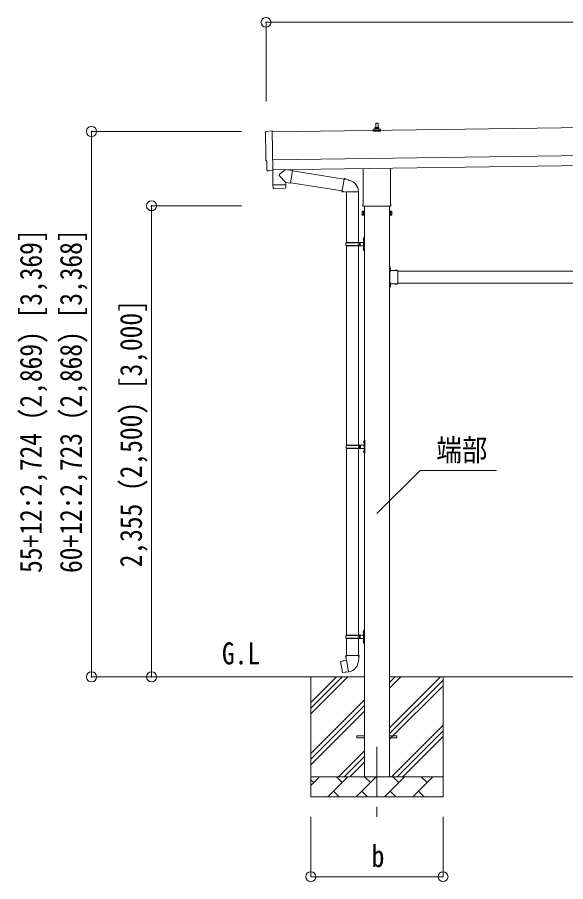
# Model space of a CAD drawing. Units: millimetres, scale not verified. Extents: x -88263 to 14131, y -29850 to 9646.
# Drawn here: x 1289 to 4028, y -813 to 3508 of the extents above; entities that cross this region are included whole.
import ezdxf
from ezdxf.enums import TextEntityAlignment as Align

# ---------------------------------------------------------------- set-up
doc = ezdxf.new("R2010")
doc.units = ezdxf.units.MM
doc.header["$LTSCALE"] = 50
doc.header["$PDMODE"] = 32
doc.header["$PDSIZE"] = 50
doc.linetypes.add('CHAIN1', pattern=[8, 5, -1, 1, -1])
doc.linetypes.add('USER8', pattern=[4, 3, -1])
for name, color, linetype, lineweight in [('0-2_建具', 4, 'Continuous', 9), ('0-4_設備', 7, 'Continuous', 9), ('0-6_手摺', 5, 'Continuous', 5), ('0-7_ハッチ', 6, 'Continuous', 9), ('0-9_敷地', 7, 'Continuous', 9)]:
    doc.layers.add(name, color=color, linetype=linetype, lineweight=lineweight)
doc.styles.add('ＭＳ ゴシック', font='')
doc.styles.get('ＭＳ ゴシック').set_extended_font_data('MS Gothic')

msp = doc.modelspace()

# ---------------------------------------------------------------- linework, layer by layer
at = {"layer": '0-2_建具'}
for p, q in [((7927.81, 3011.16), (2562.86, 2934.52)), ((3067.33, 2939.33), (3067.33, 2947.04)), ((3103.83, 2939.33), (3067.33, 2939.33)), ((3067.71, 2947.83), (3103.45, 2947.83)), ((3068.09, 2948.02), (3074.82, 2949.65)), ((3075.2, 2949.83), (3095.96, 2949.83)), ((3075.58, 2950.62), (3075.58, 2954.83)), ((3076.58, 2954.83), (3094.58, 2954.83)), ((3079.58, 2954.83), (3080.31, 2978.36)), ((3081.31, 2979.33), (3089.85, 2979.33)), ((3090.85, 2978.36), (3091.58, 2954.83)), ((3095.58, 2950.62), (3095.58, 2954.83)), ((3103.07, 2948.02), (3096.34, 2949.65)), ((3103.83, 2939.33), (3103.83, 2947.04)), ((2564.86, 2794.53), (7929.81, 2871.17)), ((2565.57, 2744.54), (7930.53, 2821.18)), ((2546, 2740.49), (2539.07, 2740.75)), ((2565.61, 2741.77), (2565.63, 2740.77)), ((3017.28, 2575.34), (3017.28, 2750.99)), ((3153.88, 2752.94), (3153.88, 2575.34)), ((3015.58, 2566.57), (3015.58, 2572.07)), ((3153.52, 2563.07), (3017.64, 2563.07)), ((3023.08, 2563.07), (3023.08, -289.43)), ((3148.08, -289.43), (3148.08, 2563.07)), ((3155.58, 2572.07), (3155.58, 2566.57)), ((3011.58, 2537.07), (3012.34, 2538.38)), ((3011.58, 2537.07), (3011.58, 2520.07)), ((3011.58, 2520.07), (3012.34, 2518.76)), ((3018.58, 2533.48), (3012.34, 2533.48)), ((3018.58, 2523.66), (3012.34, 2523.66)), ((3018.58, 2518.76), (3012.34, 2518.76)), ((3021.08, 2519.37), (3018.58, 2519.37)), ((3150.08, 2519.37), (3152.58, 2519.37)), ((3152.58, 2533.48), (3158.82, 2533.48)), ((3152.58, 2523.66), (3158.82, 2523.66)), ((3152.58, 2518.76), (3158.82, 2518.76)), ((3159.58, 2537.07), (3158.82, 2538.38)), ((3159.58, 2520.07), (3158.82, 2518.76)), ((3159.58, 2537.07), (3159.58, 2520.07)), ((3150.08, 2261.57), (3148.08, 2261.57)), ((3148.08, 2261.57), (3148.08, 2241.57)), ((3148.08, 2254.57), (3150.08, 2254.57)), ((3148.08, 2248.57), (3150.08, 2248.57)), ((3150.08, 2261.57), (3150.08, 2241.57)), ((3150.59, 2257.47), (3150.08, 2257.47)), ((3150.08, 2257.47), (3150.08, 2245.67)), ((3154.08, 2238.57), (3148.58, 2238.57)), ((3148.58, 2238.57), (3148.58, 2178.57)), ((3190.08, 2241.57), (3150.08, 2241.57)), ((3150.08, 2237.57), (3150.08, 2179.57)), ((3186.98, 2241.57), (3175.18, 2241.57)), ((3186.98, 2242.08), (3186.98, 2241.57)), ((3190.08, 2241.57), (3190.08, 2175.57)), ((3190.08, 2238.57), (4417.08, 2238.57)), ((3148.08, 2175.57), (3148.08, 2155.57)), ((3148.08, 2168.57), (3150.08, 2168.57)), ((3148.08, 2162.57), (3150.08, 2162.57)), ((3154.08, 2178.57), (3148.58, 2178.57)), ((3150.08, 2177.57), (3154.08, 2177.57)), ((3150.08, 2175.57), (3150.08, 2155.57)), ((3190.08, 2175.57), (3150.08, 2175.57)), ((3150.59, 2171.47), (3150.08, 2171.47)), ((3150.08, 2171.47), (3150.08, 2159.67)), ((3186.98, 2175.57), (3175.18, 2175.57)), ((3186.98, 2175.06), (3186.98, 2175.57)), ((3190.08, 2178.57), (4417.08, 2178.57)), ((3150.08, 2155.57), (3148.08, 2155.57)), ((2985.58, -84.93), (3023.08, -84.93)), ((2985.58, -93.93), (2985.58, -84.93)), ((3148.08, -84.93), (3185.58, -84.93)), ((3185.58, -93.93), (3185.58, -84.93)), ((2985.58, -93.93), (3023.08, -93.93)), ((3148.08, -93.93), (3185.58, -93.93))]:
    msp.add_line(p, q, dxfattribs=at)
at = {"layer": '0-2_建具', "color": 7, "linetype": 'CHAIN1'}
msp.add_line((3085.58, -139.43), (3085.58, -488.43), dxfattribs=at)
at = {"layer": '0-2_建具'}
for points in [[(2531.24, 2937.5), (2562.79, 2939.6), (2565.61, 2741.77)], [(2536.19, 2743.7), (2535.52, 2790.73), (2534.92, 2790.72)], [(2546.74, 2740.77), (2547.39, 2741.41), (2565.63, 2740.77)], [(3018.58, 2518.76), (3018.58, 2538.38), (3012.34, 2538.38)], [(3018.58, 2519.37), (3018.58, 2537.77), (3021.08, 2537.77)], [(3152.58, 2519.37), (3152.58, 2537.77), (3150.08, 2537.77)], [(3152.58, 2518.76), (3152.58, 2538.38), (3158.82, 2538.38)], [(3150.59, 2257.47), (3150.59, 2245.67), (3150.08, 2245.67)], [(3150.08, 2237.57), (3154.08, 2237.57), (3154.08, 2239.57), (3150.08, 2239.57)], [(3186.98, 2242.08), (3175.18, 2242.08), (3175.18, 2241.57)], [(3150.08, 2179.57), (3154.08, 2179.57), (3154.08, 2177.57)], [(3150.59, 2171.47), (3150.59, 2159.67), (3150.08, 2159.67)], [(3186.98, 2175.06), (3175.18, 2175.06), (3175.18, 2175.57)]]:
    msp.add_lwpolyline(points, dxfattribs=at)
for points in [[(3021.08, 2518.07), (3021.08, 2539.07), (3023.08, 2539.07), (3023.08, 2518.07)], [(3150.08, 2518.07), (3150.08, 2539.07), (3148.08, 2539.07), (3148.08, 2518.07)]]:
    msp.add_lwpolyline(points, close=True, dxfattribs=at)
at = {"layer": '0-2_建具', "linetype": 'USER8'}
for points in [[(3152.69, 2254.07), (3149.91, 2252.72), (3149.3, 2251.57)], [(3152.69, 2249.07), (3149.91, 2250.43), (3149.3, 2251.57)], [(3178.58, 2244.18), (3179.94, 2241.4), (3181.08, 2240.79)], [(3183.58, 2244.18), (3182.23, 2241.4), (3181.08, 2240.79)], [(3152.69, 2168.07), (3149.91, 2166.72), (3149.3, 2165.57)], [(3152.69, 2163.07), (3149.91, 2164.43), (3149.3, 2165.57)], [(3178.58, 2172.96), (3179.94, 2175.74), (3181.08, 2176.35)], [(3183.58, 2172.96), (3182.23, 2175.74), (3181.08, 2176.35)]]:
    msp.add_lwpolyline(points, dxfattribs=at)
at = {"layer": '0-2_建具'}
for centre, radius, start, end in [((3068.33, 2947.04), 1, 103.62699, 180), ((3074.58, 2950.62), 1, 283.62699, 0), ((3079.67, 2954.2), 4.13, 90, 171.17633), ((3076.58, 2953.83), 1, 90, 180), ((3081.31, 2978.33), 1, 90, 178.60509), ((3088.91, 2954.83), 4.83, 133.60282, 180), ((3082.25, 2954.83), 4.83, 0, 46.39718), ((3089.85, 2978.33), 1, 1.39491, 90), ((3091.5, 2954.2), 4.13, 8.82367, 90), ((3094.58, 2953.83), 1, 0, 90), ((3096.58, 2950.62), 1, 180, 256.37301), ((3102.83, 2947.04), 1, 0, 76.37301), ((3019.58, 2572.07), 4, 125.09963, 180), ((3019.58, 2566.57), 4, 180, 194.47751), ((3019.58, 2566.57), 4, 194.47751, 241.04498), ((3151.58, 2566.57), 4, 298.95502, 345.52249), ((3151.58, 2572.07), 4, 0, 54.90037), ((3151.58, 2566.57), 4, 345.52249, 0), ((3027.82, 2528.57), 16.24, 162.41205, 197.58795), ((3015.93, 2535.93), 4.34, 145.61575, 214.38425), ((3015.93, 2521.21), 4.34, 145.61575, 214.38425), ((3143.34, 2528.57), 16.24, 342.41205, 17.58795), ((3155.24, 2535.93), 4.34, 325.61575, 34.38425), ((3155.24, 2521.21), 4.34, 325.61575, 34.38425), ((3144.85, 2251.57), 8.23, 314.2189, 45.7811), ((3150.08, 2241.57), 2, 180, 270), ((3181.08, 2236.34), 8.23, 44.2189, 135.7811), ((3150.08, 2175.57), 2, 90, 180), ((3144.85, 2165.57), 8.23, 314.2189, 45.7811), ((3181.08, 2180.8), 8.23, 224.2189, 315.7811)]:
    msp.add_arc(centre, radius, start, end, dxfattribs=at)
for centre, major_axis, ratio, start_param, end_param in [((2531.44, 2934.51), (-3, -0.04), 0.99863, 4.7647489, 6.2979817), ((-2232.93, 2796.01), (4762.89, 68.04), 0.99863, 6.2686928, 6.2979817), ((2534.86, 2795.12), (-4.41, -0.06), 0.99863, 6.2686928, 7.8539816), ((2539.2, 2743.75), (-2.15, -2.1), 0.9974, 5.5252311, 7.0411395), ((2546.04, 2741.49), (-0.717, -0.7), 0.9974, 0.7579542, 1.5707963)]:
    msp.add_ellipse(centre, major_axis=major_axis, ratio=ratio, start_param=start_param, end_param=end_param, dxfattribs=at)
at = {"layer": '0-4_設備'}
for p, q in [((3023.08, 210.57), (2259.87, 210.57)), ((2755.58, 210.57), (2755.58, -389.43)), ((2755.58, 25.52), (2940.63, 210.57)), ((2755.58, 53.8), (2912.35, 210.57)), ((2755.58, 82.09), (2884.06, 210.57)), ((4423.08, 210.57), (3148.08, 210.57)), ((3148.08, -44.53), (3403.18, 210.57)), ((3148.08, 153.46), (3205.19, 210.57)), ((3148.08, 181.75), (3176.91, 210.57)), ((3148.08, -72.81), (3415.58, 194.69)), ((3415.58, 210.57), (3415.58, -389.43)), ((3148.08, -101.1), (3415.58, 166.4)), ((2755.58, -172.47), (3023.08, 95.03)), ((2755.58, -200.75), (3023.08, 66.75)), ((2755.58, -229.04), (3023.08, 38.46)), ((3157.74, -289.43), (3415.58, -31.59)), ((3186.02, -289.43), (3415.58, -59.87)), ((3214.31, -289.43), (3415.58, -88.16)), ((2893.18, -289.43), (3023.08, -159.53)), ((2921.46, -289.43), (3023.08, -187.81)), ((2949.75, -289.43), (3023.08, -216.1)), ((2755.58, -289.43), (3415.58, -289.43)), ((2755.58, -332.32), (2798.47, -289.43)), ((2839.89, -389.43), (2939.89, -289.43)), ((2911.34, -317.98), (2882.79, -289.43)), ((2981.32, -389.43), (3081.32, -289.43)), ((3052.76, -317.98), (3024.21, -289.43)), ((3122.74, -389.43), (3222.74, -289.43)), ((3194.18, -317.98), (3165.63, -289.43)), ((3264.16, -389.43), (3364.16, -289.43)), ((3335.61, -317.98), (3307.05, -289.43)), ((3412.3, -289.43), (3415.58, -286.15)), ((2769.92, -317.98), (2755.58, -303.64)), ((2868.45, -360.88), (2897, -389.43)), ((3009.87, -360.88), (3038.42, -389.43)), ((3151.29, -360.88), (3179.84, -389.43)), ((3292.71, -360.88), (3321.27, -389.43)), ((3415.58, -389.43), (2755.58, -389.43))]:
    msp.add_line(p, q, dxfattribs=at)
at = {"layer": '0-6_手摺', "color": 6, "lineweight": 9}
for p, q in [((2531.58, 3482.8), (2531.58, 3086.94)), ((2531.58, 3482.8), (9241.58, 3482.8)), ((1659.87, 2936.93), (2409.87, 2936.93)), ((1659.87, 2936.93), (1659.87, 210.57)), ((1959.87, 2565.57), (1959.87, 210.57)), ((1959.87, 2565.57), (2409.87, 2565.57)), ((1659.87, 210.57), (2259.87, 210.57)), ((1959.87, 210.57), (2259.87, 210.57)), ((2755.58, -788.43), (2755.58, -488.43))]:
    msp.add_line(p, q, dxfattribs=at)
msp.add_lwpolyline([(2755.58, -788.43), (3415.58, -788.43), (3415.58, -488.43)], dxfattribs=at)
at = {"layer": '0-6_手摺', "color": 6}
for p in [(2531.58, 3482.8), (1659.87, 2936.93), (1959.87, 2565.57), (1659.87, 210.57), (1959.87, 210.57), (2755.58, -788.43), (3415.58, -788.43)]:
    msp.add_point(p, dxfattribs=at)
at = {"layer": '0-7_ハッチ'}
for p, q in [((3301.59, 1243.02), (3085.58, 1027.01)), ((3682.9, 1243.02), (3301.59, 1243.02))]:
    msp.add_line(p, q, dxfattribs=at)
at = {"layer": '0-9_敷地'}
for p, q in [((2627.02, 2745.41), (2599.37, 2722.9)), ((2664.64, 2741.41), (2638.8, 2745.58)), ((2664.64, 2741.41), (2654.48, 2678.52)), ((2664.35, 2739.58), (2921.83, 2698.58)), ((2630.07, 2682.47), (2599.2, 2715.57)), ((2630.07, 2682.47), (2654.48, 2678.52)), ((2630.07, 2682.47), (2630.24, 2670.45)), ((2654.77, 2680.35), (2911.41, 2639.49)), ((2922.03, 2699.72), (2916.5, 2668.36)), ((2922.03, 2699.72), (2923.17, 2701.71)), ((2923.17, 2701.71), (2926.74, 2701.08)), ((2926.74, 2701.08), (2927.15, 2698.73)), ((2941.67, 2695.91), (2943.35, 2694.28)), ((2943.35, 2694.28), (2945.47, 2693.83)), ((2566.26, 2668.54), (2566.67, 2655.49)), ((2627.25, 2653.41), (2569.72, 2652.59)), ((2570.74, 2669.6), (2570.78, 2668.6)), ((2625.74, 2670.39), (2625.74, 2669.39)), ((2910.97, 2636.99), (2916.5, 2668.36)), ((2910.97, 2636.99), (2911.37, 2634.74)), ((2910.97, 2636.99), (2916.12, 2636.18)), ((2914.93, 2634.11), (2916.12, 2636.18)), ((2916.12, 2636.18), (2930.73, 2633.86)), ((2911.37, 2634.74), (2914.93, 2634.11)), ((2930.73, 2633.86), (2932.93, 2634.85)), ((2993.23, 2634.45), (2932.05, 2634.45)), ((2933.08, 2634.45), (2933.08, 2382.56)), ((2993.08, 2634.45), (2993.08, 2382.56)), ((2930.08, 2380.56), (2980.41, 2380.56)), ((2931.08, 2382.56), (3017.08, 2382.56)), ((2931.08, 2382.56), (2931.08, 2380.56)), ((2990.08, 2382.56), (2990.08, 2378.06)), ((2990.08, 2378.06), (2992.08, 2378.06)), ((2992.08, 2378.06), (2992.08, 2373.56)), ((2998.08, 2382.56), (2998.08, 2373.56)), ((2998.08, 2378.06), (3001.08, 2378.06)), ((3001.08, 2378.06), (3001.08, 2373.56)), ((3016.78, 2399.71), (3018.82, 2398.71)), ((3018.05, 2401.71), (3018.68, 2401.71)), ((3018.05, 2401.71), (3018.05, 2393.41)), ((3018.05, 2393.41), (3018.68, 2393.41)), ((3018.68, 2401.71), (3018.68, 2393.41)), ((3018.68, 2401.71), (3019.08, 2401.31)), ((3018.68, 2393.41), (3019.08, 2393.81)), ((3018.82, 2398.71), (3019.43, 2397.56)), ((3019.08, 2405.56), (3022.08, 2407.06)), ((3019.08, 2405.56), (3019.08, 2373.56)), ((3019.08, 2401.31), (3019.08, 2393.81)), ((3022.08, 2407.06), (3022.08, 2373.56)), ((3022.08, 2407.06), (3023.08, 2407.06)), ((3023.08, 2407.06), (3023.08, 2373.56)), ((2930.08, 2366.56), (2980.41, 2366.56)), ((2931.08, 2364.56), (2931.08, 2366.56)), ((2931.08, 2364.56), (3017.08, 2364.56)), ((2933.08, 2364.56), (2933.08, 1369.57)), ((2990.08, 2364.56), (2990.08, 2369.06)), ((2990.08, 2369.06), (2992.08, 2369.06)), ((2992.08, 2369.06), (2992.08, 2373.56)), ((2993.08, 2364.56), (2993.08, 1369.57)), ((2998.08, 2364.56), (2998.08, 2373.56)), ((2998.08, 2369.06), (3001.08, 2369.06)), ((3001.08, 2369.06), (3001.08, 2373.56)), ((3016.78, 2351.71), (3018.82, 2350.71)), ((3018.05, 2353.71), (3018.68, 2353.71)), ((3018.05, 2353.71), (3018.05, 2345.41)), ((3018.05, 2345.41), (3018.68, 2345.41)), ((3018.68, 2353.71), (3018.68, 2345.41)), ((3018.68, 2353.71), (3019.08, 2353.31)), ((3018.68, 2345.41), (3019.08, 2345.81)), ((3018.82, 2350.71), (3019.43, 2349.56)), ((3019.08, 2341.56), (3019.08, 2373.56)), ((3019.08, 2353.31), (3019.08, 2345.81)), ((3019.08, 2341.56), (3022.08, 2340.06)), ((3022.08, 2340.06), (3022.08, 2373.56)), ((3022.08, 2340.06), (3023.08, 2340.06)), ((3023.08, 2340.06), (3023.08, 2373.56)), ((3019.28, 1386.72), (3021.32, 1385.72)), ((3020.55, 1388.72), (3021.18, 1388.72)), ((3020.55, 1388.72), (3020.55, 1380.42)), ((3021.18, 1388.72), (3021.18, 1380.42)), ((3021.18, 1388.72), (3021.58, 1388.32)), ((3021.32, 1385.72), (3021.93, 1384.57)), ((3021.58, 1392.57), (3024.58, 1394.07)), ((3021.58, 1392.57), (3021.58, 1360.57)), ((3021.58, 1388.32), (3021.58, 1380.82)), ((3024.58, 1394.07), (3024.58, 1360.57)), ((3024.58, 1394.07), (3025.58, 1394.07)), ((3025.58, 1394.07), (3025.58, 1360.57)), ((2932.58, 1367.57), (2982.91, 1367.57)), ((2932.58, 1353.57), (2982.91, 1353.57)), ((2933.08, 1351.58), (2933.08, 419.57)), ((2933.58, 1369.57), (3019.58, 1369.57)), ((2933.58, 1369.57), (2933.58, 1367.57)), ((2933.58, 1351.57), (2933.58, 1353.57)), ((2933.58, 1351.57), (3019.58, 1351.57)), ((2992.58, 1369.57), (2992.58, 1365.07)), ((2992.58, 1365.07), (2994.58, 1365.07)), ((2992.58, 1351.57), (2992.58, 1356.07)), ((2992.58, 1356.07), (2994.58, 1356.07)), ((2993.08, 1351.58), (2993.08, 419.57)), ((2994.58, 1365.07), (2994.58, 1360.57)), ((2994.58, 1356.07), (2994.58, 1360.57)), ((3000.58, 1369.57), (3000.58, 1360.57)), ((3000.58, 1365.07), (3003.58, 1365.07)), ((3000.58, 1351.57), (3000.58, 1360.57)), ((3000.58, 1356.07), (3003.58, 1356.07)), ((3003.58, 1365.07), (3003.58, 1360.57)), ((3003.58, 1356.07), (3003.58, 1360.57)), ((3020.55, 1380.42), (3021.18, 1380.42)), ((3020.55, 1340.72), (3021.18, 1340.72)), ((3020.55, 1340.72), (3020.55, 1332.42)), ((3021.18, 1380.42), (3021.58, 1380.82)), ((3021.18, 1340.72), (3021.18, 1332.42)), ((3021.18, 1340.72), (3021.58, 1340.32)), ((3021.58, 1328.57), (3021.58, 1360.57)), ((3021.58, 1340.32), (3021.58, 1332.82)), ((3024.58, 1327.07), (3024.58, 1360.57)), ((3025.58, 1327.07), (3025.58, 1360.57)), ((3019.28, 1338.72), (3021.32, 1337.72)), ((3020.55, 1332.42), (3021.18, 1332.42)), ((3021.18, 1332.42), (3021.58, 1332.82)), ((3021.32, 1337.72), (3021.93, 1336.57)), ((3021.58, 1328.57), (3024.58, 1327.07)), ((3024.58, 1327.07), (3025.58, 1327.07)), ((3016.78, 436.72), (3018.82, 435.72)), ((3018.05, 438.72), (3018.68, 438.72)), ((3018.05, 438.72), (3018.05, 430.42)), ((3018.68, 438.72), (3018.68, 430.42)), ((3018.68, 438.72), (3019.08, 438.32)), ((3018.82, 435.72), (3019.43, 434.57)), ((3019.08, 442.57), (3022.08, 444.07)), ((3019.08, 442.57), (3019.08, 410.57)), ((3019.08, 438.32), (3019.08, 430.82)), ((3022.08, 444.07), (3022.08, 410.57)), ((3022.08, 444.07), (3023.08, 444.07)), ((3023.08, 444.07), (3023.08, 410.57)), ((2930.08, 417.57), (2980.41, 417.57)), ((2930.08, 403.57), (2980.41, 403.57)), ((2931.08, 419.57), (3017.08, 419.57)), ((2931.08, 419.57), (2931.08, 417.57)), ((2931.08, 401.57), (2931.08, 403.57)), ((2931.08, 401.57), (3017.08, 401.57)), ((2933.08, 401.57), (2933.08, 316.64)), ((2990.08, 419.57), (2990.08, 415.07)), ((2990.08, 415.07), (2992.08, 415.07)), ((2990.08, 401.57), (2990.08, 406.07)), ((2990.08, 406.07), (2992.08, 406.07)), ((2992.08, 415.07), (2992.08, 410.57)), ((2992.08, 406.07), (2992.08, 410.57)), ((2993.08, 401.57), (2993.08, 316.64)), ((2998.08, 419.57), (2998.08, 410.57)), ((2998.08, 415.07), (3001.08, 415.07)), ((2998.08, 401.57), (2998.08, 410.57)), ((2998.08, 406.07), (3001.08, 406.07)), ((3001.08, 415.07), (3001.08, 410.57)), ((3001.08, 406.07), (3001.08, 410.57)), ((3018.05, 430.42), (3018.68, 430.42)), ((3018.05, 390.72), (3018.68, 390.72)), ((3018.05, 390.72), (3018.05, 382.42)), ((3018.68, 430.42), (3019.08, 430.82)), ((3018.68, 390.72), (3018.68, 382.42)), ((3018.68, 390.72), (3019.08, 390.32)), ((3019.08, 378.57), (3019.08, 410.57)), ((3019.08, 390.32), (3019.08, 382.82)), ((3022.08, 377.07), (3022.08, 410.57)), ((3023.08, 377.07), (3023.08, 410.57)), ((3016.78, 388.72), (3018.82, 387.72)), ((3018.05, 382.42), (3018.68, 382.42)), ((3018.68, 382.42), (3019.08, 382.82)), ((3018.82, 387.72), (3019.43, 386.57)), ((3019.08, 378.57), (3022.08, 377.07)), ((3022.08, 377.07), (3023.08, 377.07)), ((2931.23, 316.64), (2929.08, 315.86)), ((2929.08, 315.86), (2929.08, 312.24)), ((2929.08, 312.24), (2931.32, 311.43)), ((2931.23, 316.64), (2963.08, 316.64)), ((2931.23, 316.64), (2931.32, 311.43)), ((2931.32, 311.43), (2931.58, 296.64)), ((2994.93, 316.64), (2963.08, 316.64)), ((2997.08, 312.24), (2994.84, 311.43)), ((2994.93, 316.64), (2997.08, 315.86)), ((2997.08, 315.86), (2997.08, 312.24)), ((2904.62, 288.19), (2903.81, 287.02)), ((2903.81, 287.02), (2913.43, 232.46)), ((2932.49, 293.44), (2904.62, 288.19)), ((2917.36, 290.79), (2917.15, 290.55)), ((2931.58, 296.64), (2932.93, 294.64)), ((2942.84, 236.15), (2932.71, 293.62)), ((2932.73, 294.44), (2932.73, 293.74)), ((2932.93, 294.64), (2932.9, 294.64)), ((2993.27, 294.7), (2993.19, 292.54)), ((2994.58, 296.64), (2993.27, 294.7)), ((2927.46, 233.55), (2927.17, 233.71)), ((2943.15, 235.38), (2942.91, 236.05))]:
    msp.add_line(p, q, dxfattribs=at)
for points in [[(2565.23, 2740.78), (2566.24, 2669.54), (2630.24, 2670.45)], [(2922.03, 2699.72), (2927.15, 2698.73), (2941.67, 2695.91)], [(2630.21, 2656.4), (2630.25, 2669.45), (2566.26, 2668.54)], [(3016.78, 2395.41), (3018.82, 2396.41), (3019.43, 2397.56)], [(3016.78, 2347.41), (3018.82, 2348.41), (3019.43, 2349.56)], [(3019.28, 1382.42), (3021.32, 1383.42), (3021.93, 1384.57)], [(3019.28, 1334.42), (3021.32, 1335.42), (3021.93, 1336.57)], [(3016.78, 432.42), (3018.82, 433.42), (3019.43, 434.57)], [(3016.78, 384.42), (3018.82, 385.42), (3019.43, 386.57)], [(2994.93, 316.64), (2994.84, 311.43), (2994.58, 296.64)], [(2919.61, 291.01), (2919.33, 291.17), (2917.36, 290.79)], [(2942.58, 236.24), (2914.59, 231.64), (2913.43, 232.46)], [(2929.64, 234.11), (2929.43, 233.88), (2927.46, 233.55)]]:
    msp.add_lwpolyline(points, dxfattribs=at)
for centre, radius, start, end in [((2602.68, 2719.16), 5, 131.47396, 225.79244), ((2932.93, 2634.85), 60.3, 359.62495, 78), ((2569.67, 2655.59), 3, 181.81845, 270.86677), ((2627.21, 2656.41), 3, 270.81845, 359.81845), ((2978.83, 2373.56), 49.25, 171.82876, 180.00002), ((2980.41, 2382.56), 2, 270, 359.99998), ((3022.38, 2397.56), 6, 136.21765, 223.78235), ((3017.08, 2384.56), 2, 270, 359.99998), ((2978.83, 2373.56), 49.25, 180.00002, 188.17127), ((2980.41, 2364.56), 2, 0.00005, 90.00004), ((3022.38, 2349.56), 6, 136.21765, 223.78235), ((3017.08, 2362.56), 2, 0.00005, 90.00004), ((3024.88, 1384.57), 6, 136.21765, 223.78235), ((2981.33, 1360.57), 49.25, 171.82876, 180.00002), ((2981.33, 1360.57), 49.25, 180.00002, 188.17127), ((2982.91, 1369.57), 2, 270, 359.99998), ((2982.91, 1351.57), 2, 0.00005, 90.00004), ((3024.88, 1336.57), 6, 136.21765, 223.78235), ((3019.58, 1371.57), 2, 270, 359.99998), ((3019.58, 1349.57), 2, 0.00005, 90.00004), ((3022.38, 434.57), 6, 136.21765, 223.78235), ((2978.83, 410.57), 49.25, 171.82876, 180.00002), ((2978.83, 410.57), 49.25, 180.00002, 188.17127), ((2980.41, 419.57), 2, 270, 359.99998), ((2980.41, 401.57), 2, 0.00005, 90.00004), ((3022.38, 386.57), 6, 136.21765, 223.78235), ((3017.08, 421.57), 2, 270, 359.99998), ((3017.08, 399.57), 2, 0.00005, 90.00004), ((2932.43, 293.74), 0.3, 280.66842, 0), ((2932.93, 294.44), 0.2, 100, 180), ((2932.93, 294.64), 60.3, 279.96938, 358), ((2942.62, 235.94), 0.3, 20, 99.33158), ((2943.33, 235.45), 0.2, 200, 279.96938)]:
    msp.add_arc(centre, radius, start, end, dxfattribs=at)

# ---------------------------------------------------------------- texts
at = {"layer": '0-4_設備', "style": 'ＭＳ ゴシック', "width": 0.85}
msp.add_text('G.L', height=110, dxfattribs=at).set_placement((2311.43, 240.02), align=Align.BOTTOM_LEFT)
at = {"layer": '0-6_手摺', "color": 7, "style": 'ＭＳ ゴシック', "width": 0.85}
for s, p in [('55+12:2,724 (2,869) [3,369]', (1444.87, 730)), ('60+12:2,723 (2,868) [3,368]', (1644.87, 730)), ('2,355 (2,500) [3,000]', (1944.87, 758.07))]:
    msp.add_text(s, height=110, rotation=90, dxfattribs=at).set_placement(p, align=Align.BOTTOM_LEFT)
msp.add_text('b', height=110, dxfattribs=at).set_placement((3059.33, -773.43), align=Align.BOTTOM_LEFT)
at = {"layer": '0-7_ハッチ', "color": 7, "style": 'ＭＳ ゴシック', "width": 0.85}
msp.add_text('端部', height=110, dxfattribs=at).set_placement((3381.85, 1256.71), align=Align.BOTTOM_LEFT)

doc.saveas('drawing.dxf')
